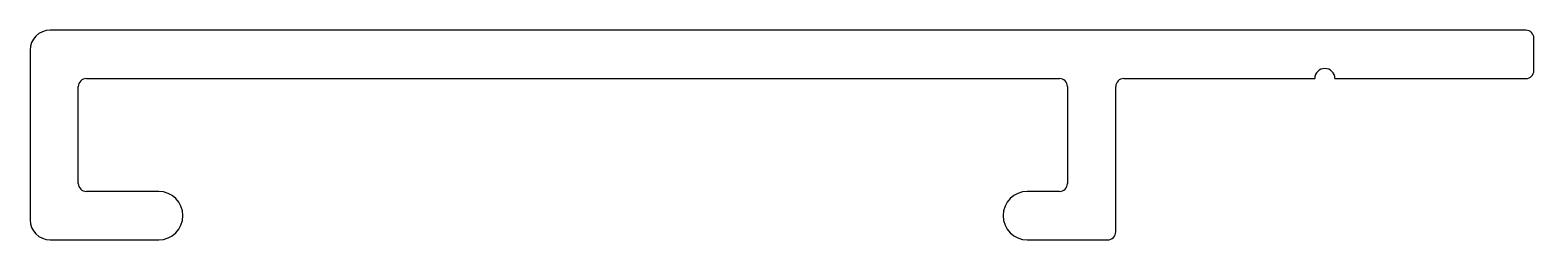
# Model space of a CAD drawing. Extents: x 1572.9 to 1610.3, y 216.2 to 221.4.
import ezdxf

# ---------------------------------------------------------------- set-up
doc = ezdxf.new("R2010")
doc.units = 0
doc.header["$LTSCALE"] = 15
doc.layers.get('0').update_dxf_attribs({"linetype": 'CONTINUOUS'})

msp = doc.modelspace()

# ---------------------------------------------------------------- linework, layer by layer
at = {"ltscale": 0.05}
for p, q in [((1610.086, 221.407), (1573.386, 221.407)), ((1610.286, 220.407), (1610.286, 221.207)), ((1572.886, 220.907), (1572.886, 216.707)), ((1574.086, 217.607), (1574.086, 220.007)), ((1574.286, 220.207), (1598.486, 220.207)), ((1598.686, 220.007), (1598.686, 217.607)), ((1599.886, 216.407), (1599.886, 220.007)), ((1600.086, 220.207), (1604.836, 220.207)), ((1604.836, 220.207), (1604.836, 220.207)), ((1605.336, 220.207), (1610.086, 220.207)), ((1576.086, 217.407), (1574.286, 217.407)), ((1598.486, 217.407), (1597.686, 217.407)), ((1573.386, 216.207), (1576.086, 216.207)), ((1597.686, 216.207), (1599.686, 216.207))]:
    msp.add_line(p, q, dxfattribs=at)
for centre, radius, start, end in [((1573.386, 220.907), 0.5, 90, 180), ((1610.086, 221.207), 0.2, 360, 90), ((1605.086, 220.207), 0.25, 0, 180), ((1610.086, 220.407), 0.2, 270, 0), ((1574.286, 220.007), 0.2, 90, 180), ((1598.486, 220.007), 0.2, 0, 90), ((1600.086, 220.007), 0.2, 90, 180), ((1574.286, 217.607), 0.2, 180, 270), ((1576.086, 216.807), 0.6, 270, 90), ((1597.686, 216.807), 0.6, 90, 270), ((1598.486, 217.607), 0.2, 270, 0), ((1573.386, 216.707), 0.5, 180, 270), ((1599.686, 216.407), 0.2, 270, 360)]:
    msp.add_arc(centre, radius, start, end, dxfattribs=at)

doc.saveas('drawing.dxf')
